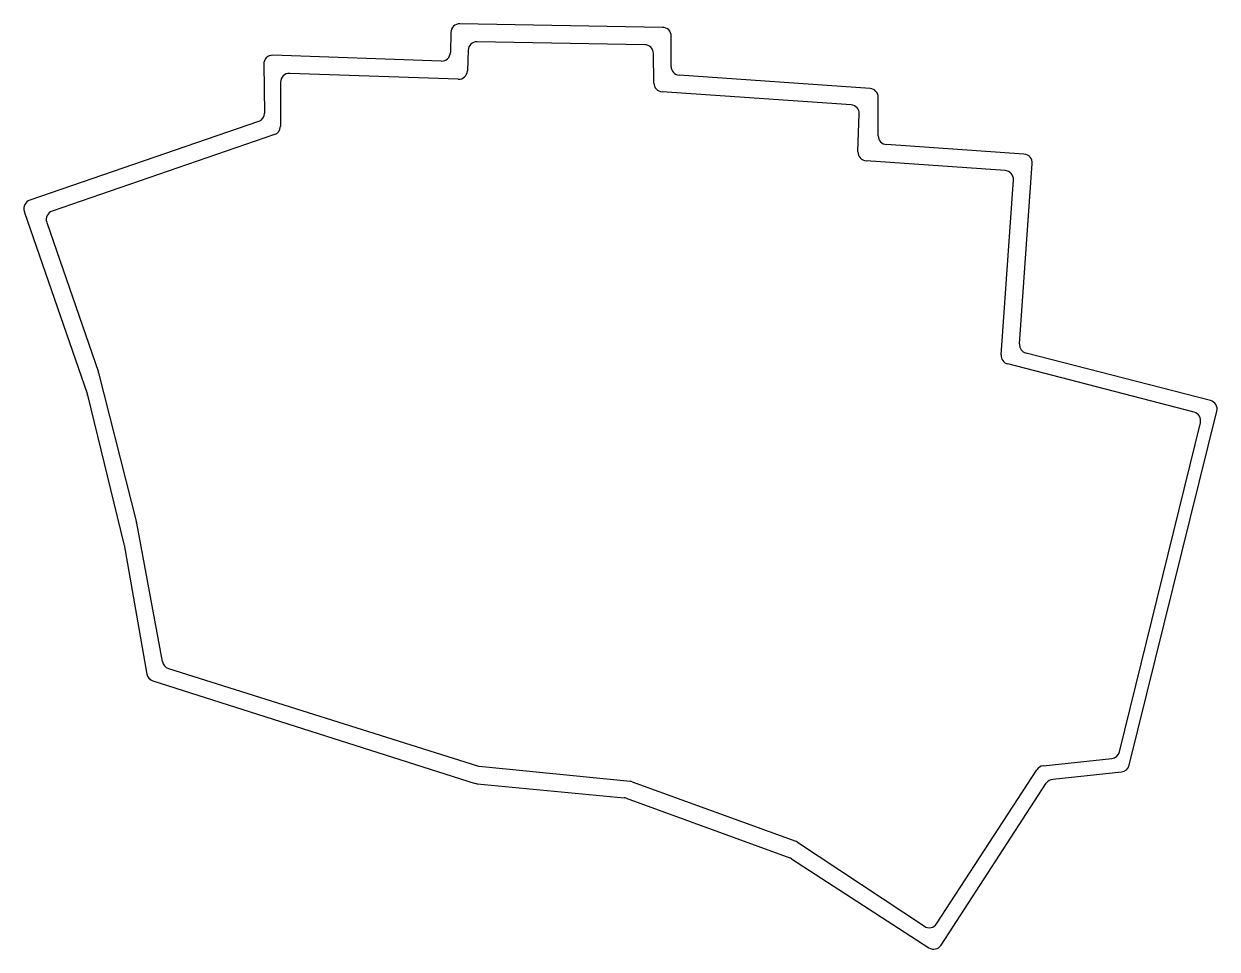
# Model space of a CAD drawing. Header units: millimetres. Extents: x 129 to 264, y -189 to -84.
import ezdxf

# ---------------------------------------------------------------- set-up
doc = ezdxf.new("R2010")
doc.units = ezdxf.units.MM

msp = doc.modelspace()

# ---------------------------------------------------------------- linework, layer by layer
for p, q in [((201.31, -84.01), (178.3, -83.61)), ((177.28, -84.59), (177.23, -86.87)), ((202.29, -88.45), (202.3, -85.02)), ((179.24, -86.62), (179.16, -88.94)), ((199.3, -85.98), (180.25, -85.65)), ((176.19, -87.84), (157.07, -87.18)), ((200.33, -90.34), (200.28, -86.96)), ((156.03, -88.19), (156.12, -93.74)), ((178.13, -89.91), (158.98, -89.24)), ((157.94, -90.24), (157.92, -95.26)), ((224.89, -90.96), (203.22, -89.45)), ((222.73, -92.82), (201.26, -91.32)), ((225.81, -96.32), (225.82, -91.97)), ((155.45, -94.7), (129.47, -103.65)), ((223.5, -98.13), (223.66, -93.85)), ((157.25, -96.2), (132.02, -104.89)), ((242.36, -98.42), (226.74, -97.32)), ((240.23, -100.27), (224.43, -99.17)), ((241.86, -119.98), (243.29, -99.48)), ((239.76, -121.21), (241.15, -101.34)), ((128.85, -104.92), (136.02, -125.72)), ((131.4, -106.16), (137.26, -123.18)), ((263.54, -126.41), (242.6, -121.02)), ((137.28, -123.27), (141.57, -140.26)), ((261.67, -127.73), (240.51, -122.25)), ((136.04, -125.81), (140.16, -142.71)), ((254.3, -167.84), (264.26, -127.62)), ((253.21, -166.3), (262.39, -128.93)), ((141.59, -140.33), (144.52, -156.06)), ((140.17, -142.78), (142.77, -157.47)), ((145.21, -156.83), (180.31, -167.9)), ((143.45, -158.25), (180.06, -169.89)), ((180.51, -167.94), (197.64, -169.66)), ((244.54, -167.89), (252.34, -167.05)), ((232.44, -185.84), (243.81, -168.34)), ((245.63, -169.43), (253.43, -168.59)), ((180.27, -169.93), (196.95, -171.54)), ((197.88, -169.71), (216.44, -176.47)), ((232.95, -188.27), (244.89, -169.88)), ((197.2, -171.59), (215.77, -178.35)), ((216.66, -176.58), (231.05, -186.13)), ((215.97, -178.45), (231.57, -188.57))]:
    msp.add_line(p, q)
for centre, start, end in [((178.28, -84.61), 89, 178.659), ((201.3, -85.01), 359.8383, 89), ((180.24, -86.65), 89, 178.1948), ((199.28, -86.98), 0.9195, 89), ((157.03, -88.18), 88, 180.9484), ((176.23, -86.84), 268, 358.659), ((158.94, -90.24), 88, 179.814), ((178.16, -88.91), 268, 358.1948), ((203.29, -88.45), 179.8383, 266), ((201.33, -90.32), 180.9195, 266), ((224.82, -91.96), 359.771, 86), ((222.66, -93.82), 357.9319, 86), ((155.12, -93.76), 289, 0.9484), ((156.92, -95.25), 289, 359.814), ((226.81, -96.33), 179.771, 266), ((224.5, -98.17), 177.9319, 266), ((242.29, -99.41), 356, 86), ((240.16, -101.27), 356, 86), ((129.8, -104.59), 109, 199), ((132.34, -105.83), 109, 199), ((242.85, -120.05), 176, 255.5598), ((240.76, -121.28), 176, 255.489), ((136.31, -123.51), 14.1656, 19), ((135.07, -126.05), 13.6858, 19), ((263.29, -127.38), 346.0841, 75.5598), ((261.42, -128.7), 346.1884, 75.489), ((140.6, -140.51), 10.576, 14.1656), ((139.19, -142.95), 10.0148, 13.6858), ((145.51, -155.88), 190.576, 252.5003), ((143.75, -157.3), 190.0148, 252.3694), ((252.24, -166.06), 276.1554, 346.1884), ((180.61, -166.95), 252.5003, 264.2763), ((244.65, -168.89), 96.1554, 147), ((253.33, -167.6), 276.1554, 346.0841), ((180.36, -168.93), 252.3694, 264.4829), ((197.54, -170.65), 70, 84.2763), ((245.73, -170.43), 96.1554, 147), ((196.86, -172.53), 70, 84.4829), ((216.1, -177.41), 56.4379, 70), ((215.42, -179.29), 57.0529, 70), ((231.6, -185.3), 236.4379, 327), ((232.11, -187.73), 237.0529, 327)]:
    msp.add_arc(centre, 1, start, end)

doc.saveas('drawing.dxf')
